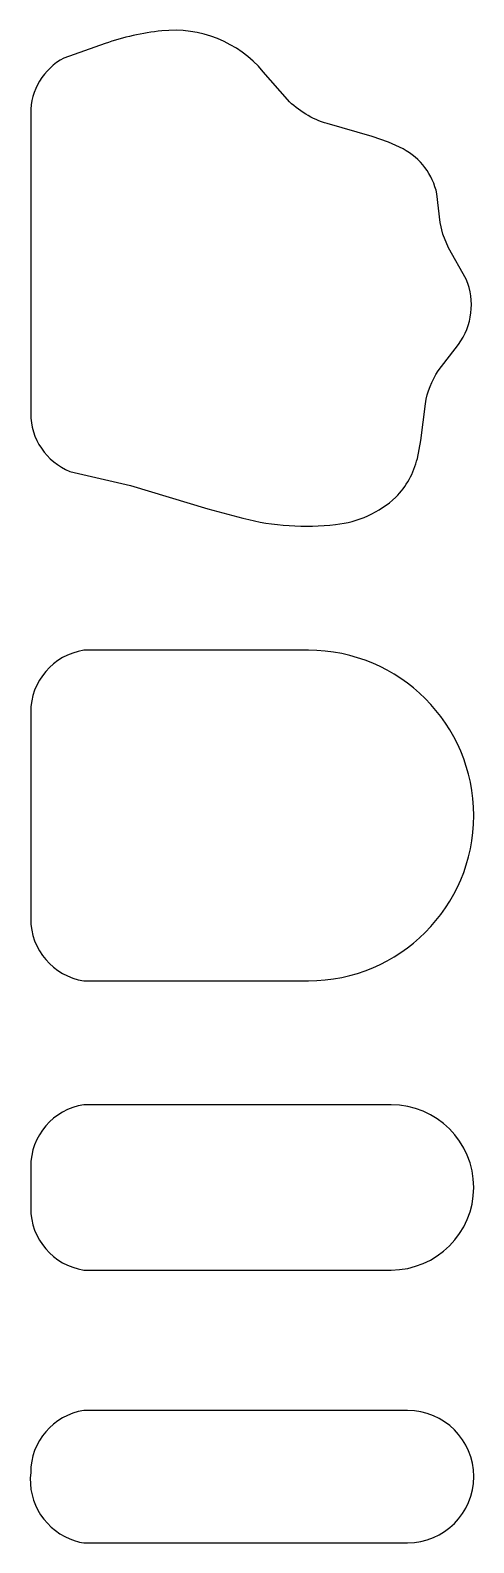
# Model space of a CAD drawing. Header units: millimetres. Extents: x 31.8 to 42.5, y 14.2 to 50.8.
import ezdxf

# ---------------------------------------------------------------- set-up
doc = ezdxf.new("R2010")
doc.units = ezdxf.units.MM

msp = doc.modelspace()

# ---------------------------------------------------------------- linework, layer by layer
at = {"layer": 'BACK_CHANNEL_Z23.00'}
for points in [[(42.316, 44.778), (41.892, 45.538), (41.754, 45.867), (41.686, 46.155), (41.608, 46.847, 0.222968), (40.79, 47.933), (40.44, 48.093), (40.042, 48.231), (38.954, 48.546, -0.128597), (37.991, 49.126), (37.405, 49.802, 0.249543), (34.952, 50.789, 0.061153), (33.58, 50.481), (32.583, 50.132, 0.277455), (31.78, 48.794), (31.78, 41.535, 0.30599), (32.728, 40.129), (34.196, 39.784), (36.064, 39.219), (36.917, 38.996, 0.093663), (39.159, 38.845, 0.162945), (40.614, 39.503, 0.135928), (41.136, 40.439), (41.222, 40.876), (41.33, 41.767, -0.107425), (41.643, 42.563), (42.13, 43.2, 0.265789)], [(33.065, 27.8), (38.5, 27.8, 1), (38.5, 35.8), (33.065, 35.8, 0.370303), (31.78, 34.3), (31.78, 29.3, 0.370303)], [(33.065, 20.8), (40.5, 20.8, 1), (40.5, 24.8), (33.065, 24.8, 0.370303), (31.78, 23.3), (31.78, 22.3, 0.370303)], [(33.065, 17.4, 0.370303), (31.78, 15.9, 0.360762), (32.86, 14.245, 0.048803), (33.065, 14.2), (40.9, 14.2, 1), (40.9, 17.4)]]:
    msp.add_lwpolyline(points, format="xyb", close=True, dxfattribs=at)

doc.saveas('drawing.dxf')
